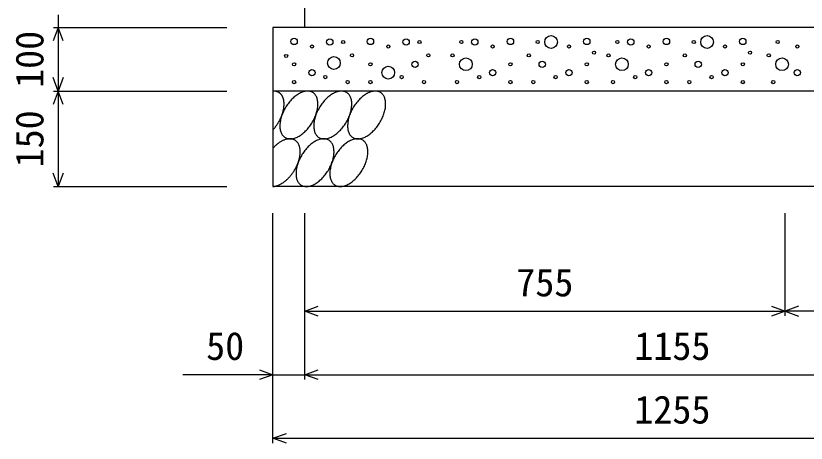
# Model space of a CAD drawing. Units: millimetres, scale not verified. Extents: x -25200 to 25200, y -8910 to 8910.
# Drawn here: x 9328 to 10570, y -6529 to -5857 of the extents above; entities that cross this region are included whole.
import ezdxf
from ezdxf.enums import TextEntityAlignment as Align

# ---------------------------------------------------------------- set-up
doc = ezdxf.new("R2010")
doc.units = ezdxf.units.MM
doc.header["$LTSCALE"] = 30
for name, color, linetype, lineweight in [('0-0_DIM', 7, 'Continuous', 25), ('0-2_HATCH', 6, 'Continuous', 25), ('0-5_OUTLINE', 3, 'Continuous', 25)]:
    doc.layers.add(name, color=color, linetype=linetype, lineweight=lineweight)
doc.styles.add('ＭＳ ゴシック', font='')
doc.styles.get('ＭＳ ゴシック').set_extended_font_data('MS Gothic')

msp = doc.modelspace()

# ---------------------------------------------------------------- linework, layer by layer
at = {"layer": '0-0_DIM'}
for p, q in [((9387.28, -5875.76), (9659.78, -5875.76)), ((9387.28, -5975.76), (9659.78, -5975.76)), ((9394.78, -5975.76), (9394.78, -6125.76)), ((9387.28, -6125.76), (9659.78, -6125.76)), ((9732.28, -6529.19), (9732.28, -6167.83)), ((9782.28, -6429.19), (9782.28, -6167.83)), ((10537.28, -6329.19), (10537.28, -6167.83)), ((9782.28, -6321.69), (10537.28, -6321.69)), ((10937.28, -6321.69), (10537.28, -6321.69)), ((9732.28, -6421.69), (9590.49, -6421.69)), ((9732.28, -6421.69), (9782.28, -6421.69)), ((9782.28, -6421.69), (10937.28, -6421.69)), ((9732.28, -6521.69), (10987.28, -6521.69))]:
    msp.add_line(p, q, dxfattribs=at)
for points in [[(9394.78, -5855.76), (9394.78, -5875.76), (9394.78, -5975.76)], [(9402.48, -5896.91), (9394.78, -5875.76), (9387.08, -5896.91)], [(9402.48, -5954.62), (9394.78, -5975.76), (9387.08, -5954.62)], [(9402.48, -5996.91), (9394.78, -5975.76), (9387.08, -5996.91)], [(9402.48, -6104.62), (9394.78, -6125.76), (9387.08, -6104.62)], [(9803.42, -6329.39), (9782.28, -6321.69), (9803.42, -6314)], [(10516.14, -6314), (10537.28, -6321.69), (10516.14, -6329.39)], [(10558.42, -6314), (10537.28, -6321.69), (10558.42, -6329.39)], [(9711.14, -6414), (9732.28, -6421.69), (9711.14, -6429.39)], [(9803.42, -6429.39), (9782.28, -6421.69), (9803.42, -6414)], [(9753.42, -6529.39), (9732.28, -6521.69), (9753.42, -6514)]]:
    msp.add_lwpolyline(points, dxfattribs=at)
at = {"layer": '0-2_HATCH'}
for points in [[(9737.38, -5976.2), (9736.88, -5976.1), (9736.48, -5976.02), (9736.08, -5975.95), (9735.58, -5975.9), (9735.08, -5975.85), (9734.68, -5975.82), (9734.18, -5975.79), (9733.68, -5975.78), (9733.28, -5975.79), (9732.78, -5975.8), (9732.28, -5975.83)], [(9794.98, -5977.98), (9793.88, -5977.4), (9792.78, -5976.91), (9791.68, -5976.5), (9790.58, -5976.19), (9789.28, -5975.96), (9788.08, -5975.83), (9786.78, -5975.78), (9785.48, -5975.83), (9784.08, -5975.96), (9782.68, -5976.19), (9781.28, -5976.5), (9779.88, -5976.91), (9778.48, -5977.4), (9776.98, -5977.97), (9775.58, -5978.64), (9774.08, -5979.38), (9772.58, -5980.21), (9771.18, -5981.12), (9769.68, -5982.1), (9768.28, -5983.16), (9766.78, -5984.29), (9765.38, -5985.5), (9763.98, -5986.77), (9762.58, -5988.1), (9761.18, -5989.49), (9759.88, -5990.94), (9758.58, -5992.45), (9757.28, -5994), (9756.08, -5995.6), (9754.88, -5997.25), (9753.78, -5998.93), (9752.68, -6000.65), (9751.58, -6002.4), (9750.68, -6004.17), (9749.68, -6005.97), (9748.78, -6007.78), (9747.98, -6009.61), (9747.18, -6011.44), (9746.48, -6013.28)], [(9848.18, -5977.98), (9847.08, -5977.4), (9846.08, -5976.91), (9844.88, -5976.5), (9843.78, -5976.19), (9842.48, -5975.96), (9841.28, -5975.83), (9839.98, -5975.78), (9838.68, -5975.83), (9837.28, -5975.96), (9835.98, -5976.19), (9834.58, -5976.5), (9833.08, -5976.91), (9831.68, -5977.4), (9830.18, -5977.97), (9828.78, -5978.64), (9827.28, -5979.38), (9825.88, -5980.21), (9824.38, -5981.12), (9822.88, -5982.1), (9821.48, -5983.16), (9819.98, -5984.29), (9818.58, -5985.5), (9817.18, -5986.77), (9815.78, -5988.1), (9814.38, -5989.49), (9813.08, -5990.94), (9811.78, -5992.45), (9810.58, -5994), (9809.28, -5995.6), (9808.08, -5997.25), (9806.98, -5998.93), (9805.88, -6000.65), (9804.88, -6002.4), (9803.88, -6004.17), (9802.88, -6005.97), (9801.98, -6007.78), (9801.18, -6009.61), (9800.48, -6011.44), (9799.68, -6013.28)], [(9901.38, -5977.98), (9900.28, -5977.4), (9899.28, -5976.91), (9898.08, -5976.5), (9896.98, -5976.19), (9895.78, -5975.96), (9894.48, -5975.83), (9893.18, -5975.78), (9891.88, -5975.83), (9890.48, -5975.96), (9889.18, -5976.19), (9887.78, -5976.5), (9886.28, -5976.91), (9884.88, -5977.4), (9883.48, -5977.97), (9881.98, -5978.64), (9880.48, -5979.38), (9879.08, -5980.21), (9877.58, -5981.12), (9876.08, -5982.1), (9874.68, -5983.16), (9873.18, -5984.29), (9871.78, -5985.5), (9870.38, -5986.77), (9868.98, -5988.1), (9867.68, -5989.49), (9866.28, -5990.94), (9864.98, -5992.45), (9863.78, -5994), (9862.48, -5995.6), (9861.28, -5997.25), (9860.18, -5998.93), (9859.08, -6000.65), (9858.08, -6002.4), (9857.08, -6004.17), (9856.08, -6005.97), (9855.18, -6007.78), (9854.38, -6009.61), (9853.68, -6011.44), (9852.98, -6013.28)], [(9748.88, -5988.43), (9748.78, -5987.93), (9748.58, -5987.44), (9748.48, -5986.96), (9748.28, -5986.49), (9748.08, -5986.02), (9747.88, -5985.57), (9747.78, -5985.12), (9747.58, -5984.68), (9747.28, -5984.25), (9747.08, -5983.83), (9746.88, -5983.42), (9746.68, -5983.02), (9746.38, -5982.63), (9746.18, -5982.25), (9745.88, -5981.88), (9745.58, -5981.52), (9745.38, -5981.17), (9745.08, -5980.82), (9744.78, -5980.49), (9744.48, -5980.17), (9744.18, -5979.86), (9743.88, -5979.57), (9743.48, -5979.28), (9743.18, -5979), (9742.88, -5978.73), (9742.48, -5978.48), (9742.18, -5978.23), (9741.78, -5978), (9741.38, -5977.78), (9740.98, -5977.57), (9740.68, -5977.37), (9740.28, -5977.18), (9739.88, -5977.01), (9739.48, -5976.84), (9739.08, -5976.69), (9738.68, -5976.55), (9738.18, -5976.42), (9737.78, -5976.3), (9737.38, -5976.2)], [(9802.38, -5989.49), (9801.98, -5988.1), (9801.58, -5986.77), (9801.08, -5985.5), (9800.58, -5984.3), (9799.98, -5983.16), (9799.28, -5982.1), (9798.48, -5981.12), (9797.68, -5980.21), (9796.88, -5979.38), (9795.88, -5978.64), (9794.98, -5977.98)], [(9855.58, -5989.49), (9855.18, -5988.1), (9854.78, -5986.77), (9854.28, -5985.5), (9853.78, -5984.3), (9853.18, -5983.16), (9852.48, -5982.1), (9851.68, -5981.12), (9850.88, -5980.21), (9850.08, -5979.38), (9849.08, -5978.64), (9848.18, -5977.98)], [(9908.78, -5989.49), (9908.38, -5988.1), (9907.98, -5986.77), (9907.48, -5985.5), (9906.98, -5984.3), (9906.38, -5983.16), (9905.68, -5982.1), (9904.88, -5981.12), (9904.08, -5980.21), (9903.28, -5979.38), (9902.38, -5978.64), (9901.38, -5977.98)], [(9746.88, -6012.27), (9747.08, -6011.6), (9747.28, -6010.93), (9747.58, -6010.26), (9747.78, -6009.6), (9747.88, -6008.93), (9748.08, -6008.26), (9748.28, -6007.6), (9748.48, -6006.94), (9748.58, -6006.28), (9748.78, -6005.62), (9748.88, -6004.97), (9748.98, -6004.31), (9749.18, -6003.66), (9749.28, -6003.02), (9749.38, -6002.37), (9749.38, -6001.73), (9749.48, -6001.1), (9749.58, -6000.47), (9749.68, -5999.84), (9749.68, -5999.21), (9749.78, -5998.59), (9749.78, -5997.98), (9749.78, -5997.37), (9749.78, -5996.77), (9749.78, -5996.17), (9749.78, -5995.57), (9749.78, -5994.98), (9749.78, -5994.4), (9749.78, -5993.82), (9749.68, -5993.25), (9749.68, -5992.69), (9749.58, -5992.13), (9749.48, -5991.58), (9749.38, -5991.04), (9749.38, -5990.5), (9749.28, -5989.97), (9749.18, -5989.45), (9748.98, -5988.94), (9748.88, -5988.43)], [(9769.28, -6048.59), (9770.68, -6047.93), (9772.18, -6047.18), (9773.58, -6046.36), (9775.08, -6045.45), (9776.58, -6044.46), (9777.98, -6043.4), (9779.48, -6042.27), (9780.88, -6041.07), (9782.28, -6039.8), (9783.68, -6038.47), (9784.98, -6037.07), (9786.38, -6035.62), (9787.68, -6034.12), (9788.88, -6032.56), (9790.18, -6030.96), (9791.38, -6029.32), (9792.48, -6027.64), (9793.58, -6025.92), (9794.58, -6024.17), (9795.58, -6022.4), (9796.58, -6020.6), (9797.48, -6018.79), (9798.28, -6016.96), (9798.98, -6015.12), (9799.68, -6013.28), (9800.38, -6011.44), (9800.98, -6009.61), (9801.48, -6007.78), (9801.88, -6005.97), (9802.28, -6004.17), (9802.58, -6002.4), (9802.78, -6000.65), (9802.88, -5998.93), (9802.98, -5997.25), (9802.98, -5995.61), (9802.98, -5994.01), (9802.78, -5992.45), (9802.58, -5990.95), (9802.38, -5989.49)], [(9822.48, -6048.59), (9823.88, -6047.93), (9825.38, -6047.18), (9826.88, -6046.36), (9828.28, -6045.45), (9829.78, -6044.46), (9831.18, -6043.4), (9832.68, -6042.27), (9834.08, -6041.07), (9835.48, -6039.8), (9836.88, -6038.47), (9838.28, -6037.07), (9839.58, -6035.62), (9840.88, -6034.12), (9842.18, -6032.56), (9843.38, -6030.96), (9844.58, -6029.32), (9845.68, -6027.64), (9846.78, -6025.92), (9847.78, -6024.17), (9848.78, -6022.4), (9849.78, -6020.6), (9850.68, -6018.79), (9851.48, -6016.96), (9852.28, -6015.12), (9852.98, -6013.28), (9853.58, -6011.44), (9854.18, -6009.61), (9854.68, -6007.78), (9855.08, -6005.97), (9855.48, -6004.17), (9855.78, -6002.4), (9855.98, -6000.65), (9856.18, -5998.93), (9856.18, -5997.25), (9856.18, -5995.61), (9856.18, -5994.01), (9856.08, -5992.45), (9855.88, -5990.95), (9855.58, -5989.49)], [(9875.68, -6048.59), (9877.08, -6047.93), (9878.58, -6047.18), (9880.08, -6046.36), (9881.48, -6045.45), (9882.98, -6044.46), (9884.38, -6043.4), (9885.88, -6042.27), (9887.28, -6041.07), (9888.68, -6039.8), (9890.08, -6038.47), (9891.48, -6037.07), (9892.78, -6035.62), (9894.08, -6034.12), (9895.38, -6032.56), (9896.58, -6030.96), (9897.78, -6029.32), (9898.88, -6027.64), (9899.98, -6025.92), (9901.08, -6024.17), (9902.08, -6022.4), (9902.98, -6020.6), (9903.88, -6018.79), (9904.68, -6016.96), (9905.48, -6015.12), (9906.18, -6013.28), (9906.78, -6011.44), (9907.38, -6009.61), (9907.88, -6007.78), (9908.28, -6005.97), (9908.68, -6004.17), (9908.98, -6002.4), (9909.18, -6000.65), (9909.38, -5998.93), (9909.38, -5997.25), (9909.48, -5995.61), (9909.38, -5994.01), (9909.28, -5992.45), (9909.08, -5990.95), (9908.78, -5989.49)], [(9732.28, -6036.58), (9732.78, -6036.05), (9733.28, -6035.52), (9733.68, -6034.97), (9734.18, -6034.42), (9734.68, -6033.87), (9735.08, -6033.3), (9735.58, -6032.73), (9736.08, -6032.16), (9736.48, -6031.57), (9736.88, -6030.99), (9737.38, -6030.39), (9737.78, -6029.79), (9738.18, -6029.19), (9738.68, -6028.58), (9739.08, -6027.96), (9739.48, -6027.34), (9739.88, -6026.72), (9740.28, -6026.09), (9740.68, -6025.46), (9740.98, -6024.82), (9741.38, -6024.18), (9741.78, -6023.54), (9742.18, -6022.89), (9742.48, -6022.24), (9742.88, -6021.59), (9743.18, -6020.94), (9743.48, -6020.28), (9743.88, -6019.62), (9744.18, -6018.96), (9744.48, -6018.29), (9744.78, -6017.63), (9745.08, -6016.96), (9745.38, -6016.29), (9745.58, -6015.62), (9745.88, -6014.95), (9746.18, -6014.28), (9746.38, -6013.61), (9746.68, -6012.94), (9746.88, -6012.27)], [(9746.48, -6013.28), (9745.88, -6015.12), (9745.28, -6016.96), (9744.78, -6018.78), (9744.38, -6020.6), (9743.98, -6022.39), (9743.68, -6024.17), (9743.48, -6025.91), (9743.28, -6027.63), (9743.28, -6029.31), (9743.18, -6030.96), (9743.28, -6032.56), (9743.38, -6034.12), (9743.58, -6035.62), (9743.88, -6037.07), (9744.28, -6038.47), (9744.68, -6039.8), (9745.18, -6041.07), (9745.68, -6042.27), (9746.28, -6043.4), (9746.98, -6044.46), (9747.78, -6045.45), (9748.58, -6046.35), (9749.38, -6047.18), (9750.38, -6047.93), (9751.28, -6048.59), (9752.38, -6049.17), (9753.38, -6049.66), (9754.58, -6050.06), (9755.68, -6050.38), (9756.98, -6050.6), (9758.18, -6050.74), (9759.48, -6050.78), (9760.78, -6050.74), (9762.18, -6050.6), (9763.48, -6050.38), (9764.88, -6050.06), (9766.38, -6049.66), (9767.78, -6049.17), (9769.28, -6048.59)], [(9799.68, -6013.28), (9799.08, -6015.12), (9798.48, -6016.96), (9797.98, -6018.78), (9797.58, -6020.6), (9797.18, -6022.39), (9796.88, -6024.17), (9796.68, -6025.91), (9796.58, -6027.63), (9796.48, -6029.31), (9796.48, -6030.96), (9796.48, -6032.56), (9796.58, -6034.12), (9796.88, -6035.62), (9797.08, -6037.07), (9797.48, -6038.47), (9797.88, -6039.8), (9798.38, -6041.07), (9798.88, -6042.27), (9799.48, -6043.4), (9800.18, -6044.46), (9800.98, -6045.45), (9801.78, -6046.35), (9802.58, -6047.18), (9803.58, -6047.93), (9804.48, -6048.59), (9805.58, -6049.17), (9806.58, -6049.66), (9807.78, -6050.06), (9808.88, -6050.38), (9810.18, -6050.6), (9811.38, -6050.74), (9812.68, -6050.78), (9813.98, -6050.74), (9815.38, -6050.6), (9816.78, -6050.38), (9818.18, -6050.06), (9819.58, -6049.66), (9820.98, -6049.17), (9822.48, -6048.59)], [(9852.98, -6013.28), (9852.28, -6015.12), (9851.68, -6016.96), (9851.18, -6018.78), (9850.78, -6020.6), (9850.38, -6022.39), (9850.08, -6024.17), (9849.88, -6025.91), (9849.78, -6027.63), (9849.68, -6029.31), (9849.68, -6030.96), (9849.68, -6032.56), (9849.88, -6034.12), (9850.08, -6035.62), (9850.28, -6037.07), (9850.68, -6038.47), (9851.08, -6039.8), (9851.58, -6041.07), (9852.08, -6042.27), (9852.68, -6043.4), (9853.38, -6044.46), (9854.18, -6045.45), (9854.98, -6046.35), (9855.78, -6047.18), (9856.78, -6047.93), (9857.68, -6048.59), (9858.78, -6049.17), (9859.88, -6049.66), (9860.98, -6050.06), (9862.18, -6050.38), (9863.38, -6050.6), (9864.58, -6050.74), (9865.88, -6050.78), (9867.18, -6050.74), (9868.58, -6050.6), (9869.98, -6050.38), (9871.38, -6050.06), (9872.78, -6049.66), (9874.18, -6049.17), (9875.68, -6048.59)], [(9742.18, -6056.81), (9741.28, -6057.47), (9740.38, -6058.16), (9739.38, -6058.88), (9738.48, -6059.62), (9737.58, -6060.4), (9736.68, -6061.21), (9735.78, -6062.04), (9734.88, -6062.9), (9733.98, -6063.78), (9733.18, -6064.69), (9732.28, -6065.62)], [(9772.28, -6058.54), (9771.88, -6057.83), (9771.38, -6057.16), (9770.98, -6056.51), (9770.48, -6055.9), (9769.88, -6055.32), (9769.38, -6054.77), (9768.78, -6054.26), (9768.18, -6053.77), (9767.58, -6053.33), (9766.98, -6052.92), (9766.28, -6052.54), (9765.68, -6052.2), (9764.98, -6051.89), (9764.18, -6051.62), (9763.48, -6051.39), (9762.68, -6051.2), (9761.98, -6051.04), (9761.18, -6050.92), (9760.38, -6050.83), (9759.48, -6050.78), (9758.68, -6050.77), (9757.88, -6050.8), (9756.98, -6050.87), (9756.08, -6050.97), (9755.18, -6051.11), (9754.28, -6051.28), (9753.38, -6051.5), (9752.48, -6051.75), (9751.58, -6052.03), (9750.68, -6052.35), (9749.78, -6052.71), (9748.78, -6053.1), (9747.88, -6053.53), (9746.88, -6053.99), (9745.98, -6054.49), (9745.08, -6055.02), (9744.08, -6055.58), (9743.18, -6056.18), (9742.18, -6056.81)], [(9766.28, -6099.88), (9766.98, -6098.75), (9767.58, -6097.61), (9768.18, -6096.46), (9768.78, -6095.3), (9769.38, -6094.13), (9769.88, -6092.96), (9770.48, -6091.79), (9770.98, -6090.61), (9771.38, -6089.43), (9771.88, -6088.24), (9772.28, -6087.06), (9772.68, -6085.88), (9772.98, -6084.7), (9773.38, -6083.52), (9773.68, -6082.35), (9773.98, -6081.19), (9774.18, -6080.03), (9774.38, -6078.88), (9774.58, -6077.74), (9774.78, -6076.61), (9774.88, -6075.49), (9774.98, -6074.39), (9775.08, -6073.29), (9775.08, -6072.22), (9775.18, -6071.16), (9775.08, -6070.11), (9775.08, -6069.09), (9774.98, -6068.08), (9774.88, -6067.09), (9774.78, -6066.13), (9774.58, -6065.18), (9774.38, -6064.26), (9774.18, -6063.37), (9773.98, -6062.5), (9773.68, -6061.65), (9773.38, -6060.83), (9772.98, -6060.04), (9772.68, -6059.27), (9772.28, -6058.54)], [(9820.28, -6052.97), (9819.18, -6052.39), (9818.18, -6051.9), (9816.98, -6051.49), (9815.88, -6051.18), (9814.68, -6050.95), (9813.38, -6050.82), (9812.08, -6050.77), (9810.78, -6050.82), (9809.38, -6050.95), (9808.08, -6051.18), (9806.68, -6051.49), (9805.18, -6051.9), (9803.78, -6052.39), (9802.38, -6052.96), (9800.88, -6053.63), (9799.38, -6054.37), (9797.98, -6055.2), (9796.48, -6056.11), (9794.98, -6057.09), (9793.58, -6058.15), (9792.08, -6059.28), (9790.68, -6060.49), (9789.28, -6061.76), (9787.88, -6063.09), (9786.58, -6064.48), (9785.18, -6065.93), (9783.88, -6067.44), (9782.68, -6068.99), (9781.38, -6070.59), (9780.28, -6072.24), (9779.08, -6073.92), (9777.98, -6075.64), (9776.98, -6077.39), (9775.98, -6079.16), (9774.98, -6080.96), (9774.18, -6082.77), (9773.28, -6084.6), (9772.58, -6086.43), (9771.88, -6088.27)], [(9827.68, -6064.49), (9827.28, -6063.09), (9826.88, -6061.76), (9826.38, -6060.49), (9825.88, -6059.29), (9825.28, -6058.15), (9824.58, -6057.09), (9823.78, -6056.11), (9822.98, -6055.2), (9822.18, -6054.37), (9821.28, -6053.63), (9820.28, -6052.97)], [(9873.48, -6052.97), (9872.48, -6052.39), (9871.38, -6051.9), (9870.28, -6051.49), (9869.08, -6051.18), (9867.88, -6050.95), (9866.58, -6050.82), (9865.28, -6050.77), (9863.98, -6050.82), (9862.68, -6050.95), (9861.28, -6051.18), (9859.88, -6051.49), (9858.48, -6051.9), (9856.98, -6052.39), (9855.58, -6052.96), (9854.08, -6053.63), (9852.58, -6054.37), (9851.18, -6055.2), (9849.68, -6056.11), (9848.18, -6057.09), (9846.78, -6058.15), (9845.28, -6059.28), (9843.88, -6060.49), (9842.48, -6061.76), (9841.08, -6063.09), (9839.78, -6064.48), (9838.38, -6065.93), (9837.08, -6067.44), (9835.88, -6068.99), (9834.58, -6070.59), (9833.48, -6072.24), (9832.28, -6073.92), (9831.18, -6075.64), (9830.18, -6077.39), (9829.18, -6079.16), (9828.18, -6080.96), (9827.38, -6082.77), (9826.48, -6084.6), (9825.78, -6086.43), (9825.08, -6088.27)], [(9880.88, -6064.49), (9880.58, -6063.09), (9880.08, -6061.76), (9879.68, -6060.49), (9879.08, -6059.29), (9878.48, -6058.15), (9877.78, -6057.09), (9877.08, -6056.11), (9876.28, -6055.2), (9875.38, -6054.37), (9874.48, -6053.63), (9873.48, -6052.97)], [(9794.58, -6123.58), (9795.98, -6122.92), (9797.48, -6122.17), (9798.98, -6121.35), (9800.38, -6120.44), (9801.88, -6119.45), (9803.28, -6118.39), (9804.78, -6117.26), (9806.18, -6116.06), (9807.58, -6114.79), (9808.98, -6113.46), (9810.38, -6112.06), (9811.68, -6110.61), (9812.98, -6109.11), (9814.28, -6107.55), (9815.48, -6105.95), (9816.68, -6104.31), (9817.78, -6102.63), (9818.88, -6100.91), (9819.98, -6099.16), (9820.98, -6097.39), (9821.88, -6095.59), (9822.78, -6093.78), (9823.58, -6091.95), (9824.38, -6090.12), (9825.08, -6088.28), (9825.68, -6086.44), (9826.28, -6084.6), (9826.78, -6082.77), (9827.18, -6080.96), (9827.58, -6079.16), (9827.88, -6077.39), (9828.08, -6075.64), (9828.28, -6073.92), (9828.38, -6072.24), (9828.38, -6070.6), (9828.28, -6069), (9828.18, -6067.44), (9827.98, -6065.94), (9827.68, -6064.49)], [(9847.78, -6123.58), (9849.18, -6122.92), (9850.68, -6122.17), (9852.18, -6121.35), (9853.58, -6120.44), (9855.08, -6119.45), (9856.58, -6118.39), (9857.98, -6117.26), (9859.38, -6116.06), (9860.78, -6114.79), (9862.18, -6113.46), (9863.58, -6112.06), (9864.88, -6110.61), (9866.18, -6109.11), (9867.48, -6107.55), (9868.68, -6105.95), (9869.88, -6104.31), (9870.98, -6102.63), (9872.08, -6100.91), (9873.18, -6099.16), (9874.18, -6097.39), (9875.08, -6095.59), (9875.98, -6093.78), (9876.78, -6091.95), (9877.58, -6090.12), (9878.28, -6088.28), (9878.88, -6086.44), (9879.48, -6084.6), (9879.98, -6082.77), (9880.38, -6080.96), (9880.78, -6079.16), (9881.08, -6077.39), (9881.28, -6075.64), (9881.48, -6073.92), (9881.58, -6072.24), (9881.58, -6070.6), (9881.48, -6069), (9881.38, -6067.44), (9881.18, -6065.94), (9880.88, -6064.49)], [(9732.28, -6125.76), (9733.18, -6125.71), (9733.98, -6125.63), (9734.88, -6125.5), (9735.78, -6125.34), (9736.68, -6125.14), (9737.58, -6124.91), (9738.48, -6124.64), (9739.38, -6124.33), (9740.38, -6123.99), (9741.28, -6123.61), (9742.18, -6123.2), (9743.18, -6122.75), (9744.08, -6122.27), (9745.08, -6121.75), (9745.98, -6121.2), (9746.88, -6120.62), (9747.88, -6120), (9748.78, -6119.36), (9749.78, -6118.68), (9750.68, -6117.97), (9751.58, -6117.23), (9752.48, -6116.47), (9753.38, -6115.67), (9754.28, -6114.85), (9755.18, -6114.01), (9756.08, -6113.13), (9756.98, -6112.24), (9757.88, -6111.31), (9758.68, -6110.37), (9759.48, -6109.4), (9760.38, -6108.41), (9761.18, -6107.41), (9761.98, -6106.38), (9762.68, -6105.34), (9763.48, -6104.27), (9764.18, -6103.2), (9764.98, -6102.1), (9765.68, -6101), (9766.28, -6099.88)], [(9771.88, -6088.27), (9771.18, -6090.11), (9770.68, -6091.95), (9770.08, -6093.77), (9769.68, -6095.59), (9769.28, -6097.38), (9768.98, -6099.16), (9768.78, -6100.91), (9768.68, -6102.62), (9768.58, -6104.31), (9768.58, -6105.95), (9768.58, -6107.55), (9768.78, -6109.11), (9768.98, -6110.61), (9769.18, -6112.06), (9769.58, -6113.46), (9769.98, -6114.79), (9770.48, -6116.06), (9770.98, -6117.26), (9771.68, -6118.39), (9772.28, -6119.45), (9773.08, -6120.44), (9773.88, -6121.34), (9774.78, -6122.17), (9775.68, -6122.92), (9776.58, -6123.58), (9777.68, -6124.16), (9778.78, -6124.65), (9779.88, -6125.05), (9781.08, -6125.37), (9782.28, -6125.59), (9783.48, -6125.73), (9784.78, -6125.77), (9786.08, -6125.73), (9787.48, -6125.59), (9788.88, -6125.37), (9790.28, -6125.05), (9791.68, -6124.65), (9793.08, -6124.16), (9794.58, -6123.58)], [(9825.08, -6088.27), (9824.38, -6090.11), (9823.88, -6091.95), (9823.38, -6093.77), (9822.88, -6095.59), (9822.58, -6097.38), (9822.28, -6099.16), (9821.98, -6100.91), (9821.88, -6102.62), (9821.78, -6104.31), (9821.78, -6105.95), (9821.78, -6107.55), (9821.98, -6109.11), (9822.18, -6110.61), (9822.38, -6112.06), (9822.78, -6113.46), (9823.18, -6114.79), (9823.68, -6116.06), (9824.18, -6117.26), (9824.88, -6118.39), (9825.48, -6119.45), (9826.28, -6120.44), (9827.08, -6121.34), (9827.98, -6122.17), (9828.88, -6122.92), (9829.88, -6123.58), (9830.88, -6124.16), (9831.98, -6124.65), (9833.08, -6125.05), (9834.28, -6125.37), (9835.48, -6125.59), (9836.68, -6125.73), (9837.98, -6125.77), (9839.28, -6125.73), (9840.68, -6125.59), (9842.08, -6125.37), (9843.48, -6125.05), (9844.88, -6124.65), (9846.28, -6124.16), (9847.78, -6123.58)]]:
    msp.add_lwpolyline(points, dxfattribs=at)
for centre, radius in [((10169.55, -5898.58), 10), ((10414.78, -5898.58), 10), ((9765.56, -5897.71), 5), ((9821.64, -5898.58), 5), ((9842.67, -5898.58), 2.5), ((9885.56, -5897.71), 5), ((9941.64, -5898.58), 5), ((9962.67, -5898.58), 2.5), ((10028.52, -5898.58), 2.5), ((10049.55, -5898.58), 5), ((10105.63, -5897.71), 5), ((10148.52, -5898.58), 2.5), ((10225.63, -5897.71), 5), ((10273.75, -5898.58), 2.5), ((10294.78, -5898.58), 5), ((10350.85, -5897.71), 5), ((10393.75, -5898.58), 2.5), ((10470.85, -5897.71), 5), ((10525.67, -5898.58), 2.5), ((9793.6, -5905.59), 2.5), ((9913.6, -5905.59), 2.5), ((10077.59, -5905.59), 2.5), ((10197.59, -5905.59), 2.5), ((10236.97, -5915.28), 2.5), ((10322.81, -5905.59), 2.5), ((10442.81, -5905.59), 2.5), ((10482.19, -5915.28), 2.5), ((10556.48, -5905.59), 2.5), ((9753.14, -5920.51), 2.5), ((9828.17, -5931.6), 10), ((9856.68, -5919.6), 2.5), ((9976.68, -5919.6), 2.5), ((10014.5, -5919.6), 2.5), ((10035.53, -5933.6), 10), ((10134.5, -5919.6), 2.5), ((10259.73, -5919.6), 2.5), ((10280.76, -5933.6), 10), ((10379.73, -5919.6), 2.5), ((10511.65, -5919.6), 2.5), ((10532.68, -5933.6), 10), ((9765.56, -5933.6), 2.5), ((9885.56, -5933.6), 2.5), ((9913.6, -5946.73), 10), ((9955.66, -5933.6), 5), ((10105.63, -5933.6), 2.5), ((10155.53, -5933.6), 5), ((10225.63, -5933.6), 2.5), ((10350.85, -5933.6), 2.5), ((10400.76, -5933.6), 5), ((10470.85, -5933.6), 2.5), ((9793.6, -5946.73), 5), ((10077.59, -5946.73), 5), ((10197.59, -5946.73), 5), ((10322.81, -5946.73), 5), ((10442.81, -5946.73), 5), ((10556.48, -5946.73), 5), ((9765.56, -5961.62), 2.5), ((9814.63, -5953.74), 2.5), ((9849.67, -5961.62), 2.5), ((9885.56, -5961.62), 2.5), ((9934.63, -5953.74), 2.5), ((9969.67, -5961.62), 2.5), ((10021.51, -5961.62), 2.5), ((10056.56, -5953.74), 2.5), ((10105.63, -5961.62), 2.5), ((10141.51, -5961.62), 2.5), ((10176.56, -5953.74), 2.5), ((10225.63, -5961.62), 2.5), ((10266.74, -5961.62), 2.5), ((10301.78, -5953.74), 2.5), ((10350.85, -5961.62), 2.5), ((10386.74, -5961.62), 2.5), ((10421.78, -5953.74), 2.5), ((10470.85, -5961.62), 2.5), ((10518.66, -5961.62), 2.5)]:
    msp.add_circle(centre, radius, dxfattribs=at)
at = {"layer": '0-5_OUTLINE'}
for p, q in [((9782.28, -5875.76), (9782.28, -5755.76)), ((9732.28, -5875.76), (9732.28, -6125.76)), ((10987.28, -5875.76), (9732.28, -5875.76)), ((10987.28, -5975.76), (9732.28, -5975.76)), ((10987.28, -6125.76), (9732.28, -6125.76))]:
    msp.add_line(p, q, dxfattribs=at)

# ---------------------------------------------------------------- texts
at = {"layer": '0-0_DIM', "style": 'ＭＳ ゴシック'}
for s, p in [('100', (9384.78, -5970.76)), ('150', (9384.78, -6095.76))]:
    msp.add_text(s, height=43.99, rotation=90, dxfattribs=at).set_placement(p, align=Align.BOTTOM_LEFT)
for s, p in [('755', (10114.78, -6311.69)), ('50', (9627.28, -6411.69)), ('1155', (10300.31, -6411.69)), ('1255', (10300.31, -6511.69))]:
    msp.add_text(s, height=43.99, dxfattribs=at).set_placement(p, align=Align.BOTTOM_LEFT)

doc.saveas('drawing.dxf')
